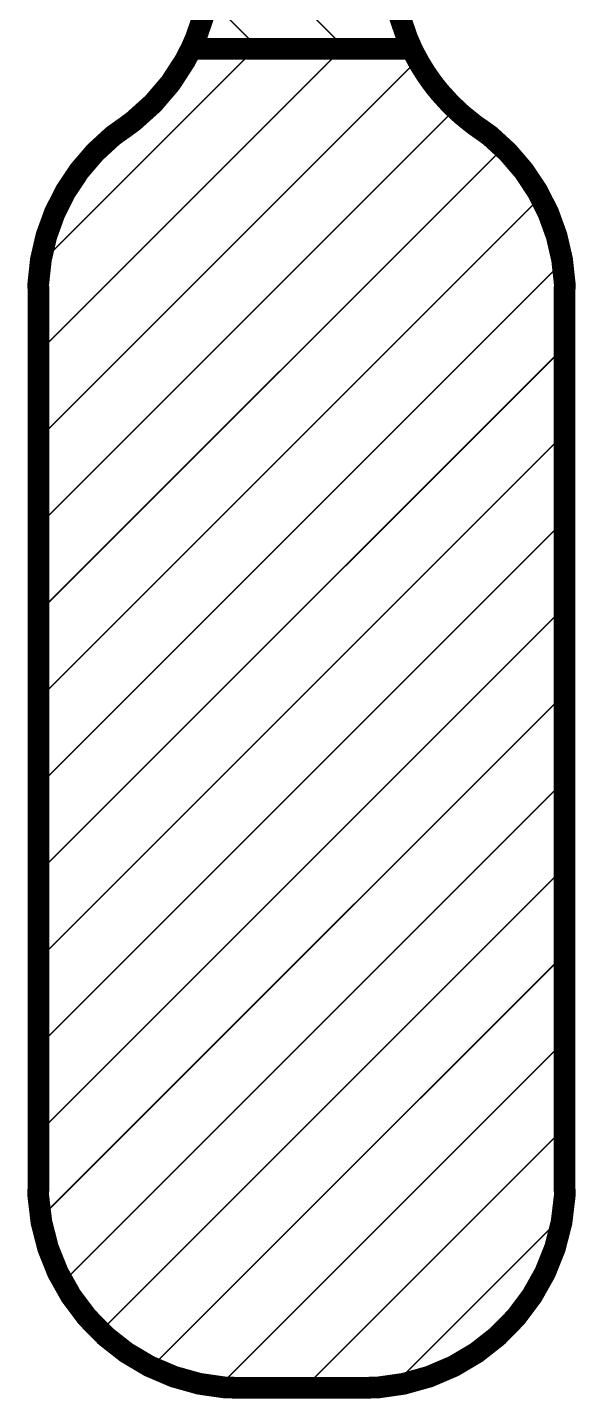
# Model space of a CAD drawing. Header units: inches. Extents: x -4.2 to 12.6, y -6.1 to 3.
# Drawn here: x 10.633 to 11.012, y -3.154 to -2.206 of the extents above; entities that cross this region are included whole.
import ezdxf

# ---------------------------------------------------------------- set-up
doc = ezdxf.new("R2010")
doc.units = ezdxf.units.IN
doc.header["$MEASUREMENT"] = 0
doc.layers.add('Dimension', color=6, linetype='Continuous')

msp = doc.modelspace()

# ---------------------------------------------------------------- linework, layer by layer
at = {"layer": 'Dimension'}
for points in [[(10.7597879, -2.1272666, 0.001, 0.001, 0), (10.8537182, -2.2211969, 0.001, 0.001, 0)], [(10.7574087, -2.1848874, 0.001, 0.001, 0), (10.7937051, -2.2211838, 0.001, 0.001, 0)], [(10.7494849, -2.2132842, 0.015, 0.015, 0), (10.7546531, -2.1981963, 0.015, 0.015, 0)], [(10.8904983, -2.1982481, 0.015, 0.015, 0), (10.8956809, -2.2133556, 0.015, 0.015, 0)], [(10.7462661, -2.2205836, 0.015, 0.015, 0), (10.7494849, -2.2132842, 0.015, 0.015, 0)], [(10.8956809, -2.2133556, 0.015, 0.015, 0), (10.8989086, -2.2206636, 0.015, 0.015, 0)], [(10.7420422, -2.2287653, 0.015, 0.015, 0), (10.7462662, -2.2205836, 0.015, 0.015, 0)], [(10.7462661, -2.2205836, 0.015, 0.015, 0), (10.7462662, -2.2205835, 0.015, 0.015, 0)], [(10.7462662, -2.2205835, 0.015, 0.015, 0), (10.8989086, -2.2206636, 0.015, 0.015, 0)], [(10.7462662, -2.2205836, 0.015, 0.015, 0), (10.8989087, -2.2206635, 0.015, 0.015, 0)], [(10.8989086, -2.2206636, 0.015, 0.015, 0), (10.8989087, -2.2206635, 0.015, 0.015, 0)], [(10.8989086, -2.2206636, 0.015, 0.015, 0), (10.9006009, -2.2240962, 0.015, 0.015, 0)], [(10.9006009, -2.2240962, 0.015, 0.015, 0), (10.904263, -2.2308165, 0.015, 0.015, 0)], [(10.6406502, -2.4904348, 0.001, 0.001, 0), (10.903124, -2.227961, 0.001, 0.001, 0)], [(10.6406506, -2.4304344, 0.001, 0.001, 0), (10.8510199, -2.2200651, 0.001, 0.001, 0)], [(10.6419799, -2.3691051, 0.001, 0.001, 0), (10.7910329, -2.2200521, 0.001, 0.001, 0)], [(10.7320318, -2.2442106, 0.015, 0.015, 0), (10.7420422, -2.2287653, 0.015, 0.015, 0)], [(10.904263, -2.2308165, 0.015, 0.015, 0), (10.9082862, -2.2373271, 0.015, 0.015, 0)], [(10.7200854, -2.2582123, 0.015, 0.015, 0), (10.7320318, -2.2442106, 0.015, 0.015, 0)], [(10.9082862, -2.2373271, 0.015, 0.015, 0), (10.9126584, -2.2436086, 0.015, 0.015, 0)], [(10.9126584, -2.2436086, 0.015, 0.015, 0), (10.9149715, -2.2466576, 0.015, 0.015, 0)], [(10.9149715, -2.2466576, 0.015, 0.015, 0), (10.918356, -2.2508277, 0.015, 0.015, 0)], [(10.918356, -2.2508277, 0.015, 0.015, 0), (10.9255914, -2.2587642, 0.015, 0.015, 0)], [(10.7064087, -2.2705295, 0.015, 0.015, 0), (10.7200854, -2.2582123, 0.015, 0.015, 0)], [(10.9255914, -2.2587642, 0.015, 0.015, 0), (10.9334126, -2.266124, 0.015, 0.015, 0)], [(10.6406497, -2.5504353, 0.001, 0.001, 0), (10.9294527, -2.2616323, 0.001, 0.001, 0)], [(10.698994, -2.2759889, 0.015, 0.015, 0), (10.7064087, -2.2705295, 0.015, 0.015, 0)], [(10.9334126, -2.266124, 0.015, 0.015, 0), (10.941774, -2.272864, 0.015, 0.015, 0)], [(10.941774, -2.272864, 0.015, 0.015, 0), (10.9461421, -2.275989, 0.015, 0.015, 0)], [(10.6797509, -2.2922351, 0.015, 0.015, 0), (10.6921286, -2.2808462, 0.015, 0.015, 0)], [(10.6921286, -2.2808462, 0.015, 0.015, 0), (10.6989535, -2.2759319, 0.015, 0.015, 0)], [(10.6989535, -2.2759319, 0.015, 0.015, 0), (10.698994, -2.2759888, 0.015, 0.015, 0)], [(10.698994, -2.2759889, 0.015, 0.015, 0), (10.698994, -2.2759888, 0.015, 0.015, 0)], [(10.9461421, -2.275989, 0.015, 0.015, 0), (10.9461835, -2.2759327, 0.015, 0.015, 0)], [(10.9461834, -2.2759328, 0.015, 0.015, 0), (10.9461835, -2.2759327, 0.015, 0.015, 0)], [(10.9461834, -2.2759328, 0.015, 0.015, 0), (10.9530076, -2.2808465, 0.015, 0.015, 0)], [(10.9530076, -2.2808465, 0.015, 0.015, 0), (10.9653843, -2.2922342, 0.015, 0.015, 0)], [(10.6688224, -2.3050212, 0.015, 0.015, 0), (10.6797509, -2.2922351, 0.015, 0.015, 0)], [(10.9653843, -2.2922342, 0.015, 0.015, 0), (10.976312, -2.3050187, 0.015, 0.015, 0)], [(10.6406493, -2.6104357, 0.001, 0.001, 0), (10.9623802, -2.2887048, 0.001, 0.001, 0)], [(10.6594997, -2.3190213, 0.015, 0.015, 0), (10.6688224, -2.3050212, 0.015, 0.015, 0)], [(10.976312, -2.3050187, 0.015, 0.015, 0), (10.9856342, -2.3190172, 0.015, 0.015, 0)], [(10.6519164, -2.334035, 0.015, 0.015, 0), (10.6594997, -2.3190213, 0.015, 0.015, 0)], [(10.9856342, -2.3190172, 0.015, 0.015, 0), (10.9932174, -2.3340291, 0.015, 0.015, 0)], [(10.6406488, -2.6704362, 0.001, 0.001, 0), (10.9880503, -2.3230347, 0.001, 0.001, 0)], [(10.6461812, -2.3498471, 0.015, 0.015, 0), (10.6519164, -2.334035, 0.015, 0.015, 0)], [(10.9932174, -2.3340291, 0.015, 0.015, 0), (10.9989529, -2.3498394, 0.015, 0.015, 0)], [(10.6423761, -2.3662312, 0.015, 0.015, 0), (10.6461812, -2.3498471, 0.015, 0.015, 0)], [(10.9989529, -2.3498394, 0.015, 0.015, 0), (11.0027586, -2.3662216, 0.015, 0.015, 0)], [(10.6405557, -2.3829525, 0.015, 0.015, 0), (10.6423761, -2.3662312, 0.015, 0.015, 0)], [(11.0027586, -2.3662216, 0.015, 0.015, 0), (11.0045801, -2.3829412, 0.015, 0.015, 0)], [(10.6406484, -2.7304366, 0.001, 0.001, 0), (11.0030406, -2.3680444, 0.001, 0.001, 0)], [(10.6405557, -2.3829525, 0.015, 0.015, 0), (10.6406509, -2.391362, 0.015, 0.015, 0)], [(11.0044856, -2.3913499, 0.015, 0.015, 0), (11.0045801, -2.3829412, 0.015, 0.015, 0)], [(10.6406463, -3.0046251, 0.015, 0.015, 0), (10.6406509, -2.3913619, 0.015, 0.015, 0)], [(10.6406509, -2.391362, 0.015, 0.015, 0), (10.6406509, -2.3913619, 0.015, 0.015, 0)], [(11.0044856, -2.3913499, 0.015, 0.015, 0), (11.0044858, -3.0046271, 0.015, 0.015, 0)], [(10.6406479, -2.7904371, 0.001, 0.001, 0), (11.0044856, -2.4265994, 0.001, 0.001, 0)], [(10.6406475, -2.8504375, 0.001, 0.001, 0), (11.0044856, -2.4865994, 0.001, 0.001, 0)], [(10.640647, -2.910438, 0.001, 0.001, 0), (11.0044857, -2.5465993, 0.001, 0.001, 0)], [(10.6406466, -2.9704384, 0.001, 0.001, 0), (11.0044857, -2.6065993, 0.001, 0.001, 0)], [(10.6422555, -3.0288295, 0.001, 0.001, 0), (11.0044857, -2.6665993, 0.001, 0.001, 0)], [(10.6574593, -3.0736257, 0.001, 0.001, 0), (11.0044857, -2.7265993, 0.001, 0.001, 0)], [(10.6832956, -3.1077894, 0.001, 0.001, 0), (11.0044857, -2.7865993, 0.001, 0.001, 0)], [(10.7183071, -3.1327779, 0.001, 0.001, 0), (11.0044857, -2.8465993, 0.001, 0.001, 0)], [(10.7647083, -3.1463767, 0.001, 0.001, 0), (11.0044858, -2.9065992, 0.001, 0.001, 0)], [(10.8240479, -3.1470371, 0.001, 0.001, 0), (11.0044858, -2.9665992, 0.001, 0.001, 0)], [(10.6405429, -3.0138205, 0.015, 0.015, 0), (10.6406463, -3.0046251, 0.015, 0.015, 0)], [(11.0044858, -3.0046272, 0.015, 0.015, 0), (11.0044858, -3.0046271, 0.015, 0.015, 0)], [(11.0044858, -3.0046272, 0.015, 0.015, 0), (11.0045891, -3.0138225, 0.015, 0.015, 0)], [(10.6405429, -3.0138205, 0.015, 0.015, 0), (10.6427384, -3.0320807, 0.015, 0.015, 0)], [(11.0023936, -3.0320826, 0.015, 0.015, 0), (11.0045891, -3.0138225, 0.015, 0.015, 0)], [(10.6427384, -3.0320807, 0.015, 0.015, 0), (10.6472985, -3.0498982, 0.015, 0.015, 0)], [(10.9978334, -3.0498999, 0.015, 0.015, 0), (11.0023936, -3.0320826, 0.015, 0.015, 0)], [(10.8854236, -3.1456614, 0.001, 0.001, 0), (11.0029617, -3.0281233, 0.001, 0.001, 0)], [(10.6472985, -3.0498982, 0.015, 0.015, 0), (10.6541452, -3.066968, 0.015, 0.015, 0)], [(10.9909866, -3.0669695, 0.015, 0.015, 0), (10.9978334, -3.0498999, 0.015, 0.015, 0)], [(10.6541452, -3.066968, 0.015, 0.015, 0), (10.6631614, -3.0829982, 0.015, 0.015, 0)], [(10.9819704, -3.0829995, 0.015, 0.015, 0), (10.9909866, -3.0669695, 0.015, 0.015, 0)], [(10.6631614, -3.0829982, 0.015, 0.015, 0), (10.6741929, -3.0977143, 0.015, 0.015, 0)], [(10.9709389, -3.0977155, 0.015, 0.015, 0), (10.9819704, -3.0829995, 0.015, 0.015, 0)], [(10.6741929, -3.0977143, 0.015, 0.015, 0), (10.6870508, -3.1108646, 0.015, 0.015, 0)], [(10.958081, -3.1108656, 0.015, 0.015, 0), (10.9709389, -3.0977155, 0.015, 0.015, 0)], [(10.6870508, -3.1108646, 0.015, 0.015, 0), (10.7015151, -3.1222241, 0.015, 0.015, 0)], [(10.9436166, -3.122225, 0.015, 0.015, 0), (10.958081, -3.1108656, 0.015, 0.015, 0)], [(10.7015151, -3.1222241, 0.015, 0.015, 0), (10.7173385, -3.1315985, 0.015, 0.015, 0)], [(10.9277933, -3.1315992, 0.015, 0.015, 0), (10.9436166, -3.122225, 0.015, 0.015, 0)], [(10.7173385, -3.1315985, 0.015, 0.015, 0), (10.73425, -3.1388274, 0.015, 0.015, 0)], [(10.9108818, -3.1388278, 0.015, 0.015, 0), (10.9277933, -3.1315992, 0.015, 0.015, 0)], [(10.73425, -3.1388274, 0.015, 0.015, 0), (10.7519604, -3.143787, 0.015, 0.015, 0)], [(10.7519604, -3.143787, 0.015, 0.015, 0), (10.7701667, -3.1463924, 0.015, 0.015, 0)], [(10.8749654, -3.1463926, 0.015, 0.015, 0), (10.8931715, -3.1437873, 0.015, 0.015, 0)], [(10.8931715, -3.1437873, 0.015, 0.015, 0), (10.9108818, -3.1388278, 0.015, 0.015, 0)], [(10.7701667, -3.1463924, 0.015, 0.015, 0), (10.779362, -3.1464959, 0.015, 0.015, 0)], [(10.779362, -3.1464959, 0.015, 0.015, 0), (10.7793621, -3.1464959, 0.015, 0.015, 0)], [(10.7793621, -3.1464959, 0.015, 0.015, 0), (10.8657701, -3.1464959, 0.015, 0.015, 0)], [(10.8657701, -3.1464959, 0.015, 0.015, 0), (10.8749654, -3.1463926, 0.015, 0.015, 0)]]:
    msp.add_lwpolyline(points, format="xyseb", dxfattribs=at)
for points in [[(10.7457349, -2.2132842, 0.0075, 0.0075, 1), (10.7532349, -2.2132842, 0.0075, 0.0075, 1)], [(10.7457349, -2.2132842, 0.0075, 0.0075, 1), (10.7532349, -2.2132842, 0.0075, 0.0075, 1)], [(10.8919309, -2.2133556, 0.0075, 0.0075, 1), (10.8994309, -2.2133556, 0.0075, 0.0075, 1)], [(10.8919309, -2.2133556, 0.0075, 0.0075, 1), (10.8994309, -2.2133556, 0.0075, 0.0075, 1)], [(10.7425161, -2.2205836, 0.0075, 0.0075, 1), (10.7500161, -2.2205836, 0.0075, 0.0075, 1)], [(10.7425161, -2.2205836, 0.0075, 0.0075, 1), (10.7500161, -2.2205836, 0.0075, 0.0075, 1)], [(10.7425162, -2.2205835, 0.0075, 0.0075, 1), (10.7500162, -2.2205835, 0.0075, 0.0075, 1)], [(10.7425162, -2.2205835, 0.0075, 0.0075, 1), (10.7500162, -2.2205835, 0.0075, 0.0075, 1)], [(10.7425162, -2.2205836, 0.0075, 0.0075, 1), (10.7500162, -2.2205836, 0.0075, 0.0075, 1)], [(10.7425162, -2.2205836, 0.0075, 0.0075, 1), (10.7500162, -2.2205836, 0.0075, 0.0075, 1)], [(10.8951586, -2.2206636, 0.0075, 0.0075, 1), (10.9026586, -2.2206636, 0.0075, 0.0075, 1)], [(10.8951586, -2.2206636, 0.0075, 0.0075, 1), (10.9026586, -2.2206636, 0.0075, 0.0075, 1)], [(10.8951586, -2.2206636, 0.0075, 0.0075, 1), (10.9026586, -2.2206636, 0.0075, 0.0075, 1)], [(10.8951586, -2.2206636, 0.0075, 0.0075, 1), (10.9026586, -2.2206636, 0.0075, 0.0075, 1)], [(10.8951587, -2.2206635, 0.0075, 0.0075, 1), (10.9026587, -2.2206635, 0.0075, 0.0075, 1)], [(10.8951587, -2.2206635, 0.0075, 0.0075, 1), (10.9026587, -2.2206635, 0.0075, 0.0075, 1)], [(10.8968509, -2.2240962, 0.0075, 0.0075, 1), (10.9043509, -2.2240962, 0.0075, 0.0075, 1)], [(10.8968509, -2.2240962, 0.0075, 0.0075, 1), (10.9043509, -2.2240962, 0.0075, 0.0075, 1)], [(10.7382922, -2.2287653, 0.0075, 0.0075, 1), (10.7457922, -2.2287653, 0.0075, 0.0075, 1)], [(10.7382922, -2.2287653, 0.0075, 0.0075, 1), (10.7457922, -2.2287653, 0.0075, 0.0075, 1)], [(10.7907829, -2.2200521, 0.0005, 0.0005, 1), (10.7912829, -2.2200521, 0.0005, 0.0005, 1)], [(10.7934551, -2.2211838, 0.0005, 0.0005, 1), (10.7939551, -2.2211838, 0.0005, 0.0005, 1)], [(10.8507699, -2.2200651, 0.0005, 0.0005, 1), (10.8512699, -2.2200651, 0.0005, 0.0005, 1)], [(10.8534682, -2.2211969, 0.0005, 0.0005, 1), (10.8539682, -2.2211969, 0.0005, 0.0005, 1)], [(10.900513, -2.2308165, 0.0075, 0.0075, 1), (10.908013, -2.2308165, 0.0075, 0.0075, 1)], [(10.900513, -2.2308165, 0.0075, 0.0075, 1), (10.908013, -2.2308165, 0.0075, 0.0075, 1)], [(10.902874, -2.227961, 0.0005, 0.0005, 1), (10.903374, -2.227961, 0.0005, 0.0005, 1)], [(10.7282818, -2.2442106, 0.0075, 0.0075, 1), (10.7357818, -2.2442106, 0.0075, 0.0075, 1)], [(10.7282818, -2.2442106, 0.0075, 0.0075, 1), (10.7357818, -2.2442106, 0.0075, 0.0075, 1)], [(10.9045362, -2.2373271, 0.0075, 0.0075, 1), (10.9120362, -2.2373271, 0.0075, 0.0075, 1)], [(10.9045362, -2.2373271, 0.0075, 0.0075, 1), (10.9120362, -2.2373271, 0.0075, 0.0075, 1)], [(10.9089084, -2.2436086, 0.0075, 0.0075, 1), (10.9164084, -2.2436086, 0.0075, 0.0075, 1)], [(10.9089084, -2.2436086, 0.0075, 0.0075, 1), (10.9164084, -2.2436086, 0.0075, 0.0075, 1)], [(10.9112215, -2.2466576, 0.0075, 0.0075, 1), (10.9187215, -2.2466576, 0.0075, 0.0075, 1)], [(10.9112215, -2.2466576, 0.0075, 0.0075, 1), (10.9187215, -2.2466576, 0.0075, 0.0075, 1)], [(10.914606, -2.2508277, 0.0075, 0.0075, 1), (10.922106, -2.2508277, 0.0075, 0.0075, 1)], [(10.914606, -2.2508277, 0.0075, 0.0075, 1), (10.922106, -2.2508277, 0.0075, 0.0075, 1)], [(10.7163354, -2.2582123, 0.0075, 0.0075, 1), (10.7238354, -2.2582123, 0.0075, 0.0075, 1)], [(10.7163354, -2.2582123, 0.0075, 0.0075, 1), (10.7238354, -2.2582123, 0.0075, 0.0075, 1)], [(10.9218414, -2.2587642, 0.0075, 0.0075, 1), (10.9293414, -2.2587642, 0.0075, 0.0075, 1)], [(10.9218414, -2.2587642, 0.0075, 0.0075, 1), (10.9293414, -2.2587642, 0.0075, 0.0075, 1)], [(10.7026587, -2.2705295, 0.0075, 0.0075, 1), (10.7101587, -2.2705295, 0.0075, 0.0075, 1)], [(10.7026587, -2.2705295, 0.0075, 0.0075, 1), (10.7101587, -2.2705295, 0.0075, 0.0075, 1)], [(10.9296626, -2.266124, 0.0075, 0.0075, 1), (10.9371626, -2.266124, 0.0075, 0.0075, 1)], [(10.9296626, -2.266124, 0.0075, 0.0075, 1), (10.9371626, -2.266124, 0.0075, 0.0075, 1)], [(10.9292027, -2.2616323, 0.0005, 0.0005, 1), (10.9297027, -2.2616323, 0.0005, 0.0005, 1)], [(10.938024, -2.272864, 0.0075, 0.0075, 1), (10.945524, -2.272864, 0.0075, 0.0075, 1)], [(10.938024, -2.272864, 0.0075, 0.0075, 1), (10.945524, -2.272864, 0.0075, 0.0075, 1)], [(10.6883786, -2.2808462, 0.0075, 0.0075, 1), (10.6958786, -2.2808462, 0.0075, 0.0075, 1)], [(10.6883786, -2.2808462, 0.0075, 0.0075, 1), (10.6958786, -2.2808462, 0.0075, 0.0075, 1)], [(10.6952035, -2.2759319, 0.0075, 0.0075, 1), (10.7027035, -2.2759319, 0.0075, 0.0075, 1)], [(10.6952035, -2.2759319, 0.0075, 0.0075, 1), (10.7027035, -2.2759319, 0.0075, 0.0075, 1)], [(10.695244, -2.2759888, 0.0075, 0.0075, 1), (10.702744, -2.2759888, 0.0075, 0.0075, 1)], [(10.695244, -2.2759888, 0.0075, 0.0075, 1), (10.702744, -2.2759888, 0.0075, 0.0075, 1)], [(10.695244, -2.2759889, 0.0075, 0.0075, 1), (10.702744, -2.2759889, 0.0075, 0.0075, 1)], [(10.695244, -2.2759889, 0.0075, 0.0075, 1), (10.702744, -2.2759889, 0.0075, 0.0075, 1)], [(10.9423921, -2.275989, 0.0075, 0.0075, 1), (10.9498921, -2.275989, 0.0075, 0.0075, 1)], [(10.9423921, -2.275989, 0.0075, 0.0075, 1), (10.9498921, -2.275989, 0.0075, 0.0075, 1)], [(10.9424334, -2.2759328, 0.0075, 0.0075, 1), (10.9499334, -2.2759328, 0.0075, 0.0075, 1)], [(10.9424334, -2.2759328, 0.0075, 0.0075, 1), (10.9499334, -2.2759328, 0.0075, 0.0075, 1)], [(10.9424335, -2.2759327, 0.0075, 0.0075, 1), (10.9499335, -2.2759327, 0.0075, 0.0075, 1)], [(10.9424335, -2.2759327, 0.0075, 0.0075, 1), (10.9499335, -2.2759327, 0.0075, 0.0075, 1)], [(10.9492576, -2.2808465, 0.0075, 0.0075, 1), (10.9567576, -2.2808465, 0.0075, 0.0075, 1)], [(10.9492576, -2.2808465, 0.0075, 0.0075, 1), (10.9567576, -2.2808465, 0.0075, 0.0075, 1)], [(10.6760009, -2.2922351, 0.0075, 0.0075, 1), (10.6835009, -2.2922351, 0.0075, 0.0075, 1)], [(10.6760009, -2.2922351, 0.0075, 0.0075, 1), (10.6835009, -2.2922351, 0.0075, 0.0075, 1)], [(10.9616343, -2.2922342, 0.0075, 0.0075, 1), (10.9691343, -2.2922342, 0.0075, 0.0075, 1)], [(10.9616343, -2.2922342, 0.0075, 0.0075, 1), (10.9691343, -2.2922342, 0.0075, 0.0075, 1)], [(10.9621302, -2.2887048, 0.0005, 0.0005, 1), (10.9626302, -2.2887048, 0.0005, 0.0005, 1)], [(10.6650724, -2.3050212, 0.0075, 0.0075, 1), (10.6725724, -2.3050212, 0.0075, 0.0075, 1)], [(10.6650724, -2.3050212, 0.0075, 0.0075, 1), (10.6725724, -2.3050212, 0.0075, 0.0075, 1)], [(10.972562, -2.3050187, 0.0075, 0.0075, 1), (10.980062, -2.3050187, 0.0075, 0.0075, 1)], [(10.972562, -2.3050187, 0.0075, 0.0075, 1), (10.980062, -2.3050187, 0.0075, 0.0075, 1)], [(10.6557497, -2.3190213, 0.0075, 0.0075, 1), (10.6632497, -2.3190213, 0.0075, 0.0075, 1)], [(10.6557497, -2.3190213, 0.0075, 0.0075, 1), (10.6632497, -2.3190213, 0.0075, 0.0075, 1)], [(10.9818842, -2.3190172, 0.0075, 0.0075, 1), (10.9893842, -2.3190172, 0.0075, 0.0075, 1)], [(10.9818842, -2.3190172, 0.0075, 0.0075, 1), (10.9893842, -2.3190172, 0.0075, 0.0075, 1)], [(10.9878003, -2.3230347, 0.0005, 0.0005, 1), (10.9883003, -2.3230347, 0.0005, 0.0005, 1)], [(10.6481664, -2.334035, 0.0075, 0.0075, 1), (10.6556664, -2.334035, 0.0075, 0.0075, 1)], [(10.6481664, -2.334035, 0.0075, 0.0075, 1), (10.6556664, -2.334035, 0.0075, 0.0075, 1)], [(10.9894674, -2.3340291, 0.0075, 0.0075, 1), (10.9969674, -2.3340291, 0.0075, 0.0075, 1)], [(10.9894674, -2.3340291, 0.0075, 0.0075, 1), (10.9969674, -2.3340291, 0.0075, 0.0075, 1)], [(10.6424312, -2.3498471, 0.0075, 0.0075, 1), (10.6499312, -2.3498471, 0.0075, 0.0075, 1)], [(10.6424312, -2.3498471, 0.0075, 0.0075, 1), (10.6499312, -2.3498471, 0.0075, 0.0075, 1)], [(10.9952029, -2.3498394, 0.0075, 0.0075, 1), (11.0027029, -2.3498394, 0.0075, 0.0075, 1)], [(10.9952029, -2.3498394, 0.0075, 0.0075, 1), (11.0027029, -2.3498394, 0.0075, 0.0075, 1)], [(10.6386261, -2.3662312, 0.0075, 0.0075, 1), (10.6461261, -2.3662312, 0.0075, 0.0075, 1)], [(10.6386261, -2.3662312, 0.0075, 0.0075, 1), (10.6461261, -2.3662312, 0.0075, 0.0075, 1)], [(10.9990086, -2.3662216, 0.0075, 0.0075, 1), (11.0065086, -2.3662216, 0.0075, 0.0075, 1)], [(10.9990086, -2.3662216, 0.0075, 0.0075, 1), (11.0065086, -2.3662216, 0.0075, 0.0075, 1)], [(10.6417299, -2.3691051, 0.0005, 0.0005, 1), (10.6422299, -2.3691051, 0.0005, 0.0005, 1)], [(11.0027906, -2.3680444, 0.0005, 0.0005, 1), (11.0032906, -2.3680444, 0.0005, 0.0005, 1)], [(10.6368057, -2.3829525, 0.0075, 0.0075, 1), (10.6443057, -2.3829525, 0.0075, 0.0075, 1)], [(10.6368057, -2.3829525, 0.0075, 0.0075, 1), (10.6443057, -2.3829525, 0.0075, 0.0075, 1)], [(11.0008301, -2.3829412, 0.0075, 0.0075, 1), (11.0083301, -2.3829412, 0.0075, 0.0075, 1)], [(11.0008301, -2.3829412, 0.0075, 0.0075, 1), (11.0083301, -2.3829412, 0.0075, 0.0075, 1)], [(10.6369009, -2.3913619, 0.0075, 0.0075, 1), (10.6444009, -2.3913619, 0.0075, 0.0075, 1)], [(10.6369009, -2.3913619, 0.0075, 0.0075, 1), (10.6444009, -2.3913619, 0.0075, 0.0075, 1)], [(10.6369009, -2.391362, 0.0075, 0.0075, 1), (10.6444009, -2.391362, 0.0075, 0.0075, 1)], [(10.6369009, -2.391362, 0.0075, 0.0075, 1), (10.6444009, -2.391362, 0.0075, 0.0075, 1)], [(11.0007356, -2.3913499, 0.0075, 0.0075, 1), (11.0082356, -2.3913499, 0.0075, 0.0075, 1)], [(11.0007356, -2.3913499, 0.0075, 0.0075, 1), (11.0082356, -2.3913499, 0.0075, 0.0075, 1)], [(11.0042356, -2.4265994, 0.0005, 0.0005, 1), (11.0047356, -2.4265994, 0.0005, 0.0005, 1)], [(10.6404006, -2.4304344, 0.0005, 0.0005, 1), (10.6409006, -2.4304344, 0.0005, 0.0005, 1)], [(10.6404002, -2.4904348, 0.0005, 0.0005, 1), (10.6409002, -2.4904348, 0.0005, 0.0005, 1)], [(11.0042356, -2.4865994, 0.0005, 0.0005, 1), (11.0047356, -2.4865994, 0.0005, 0.0005, 1)], [(10.6403997, -2.5504353, 0.0005, 0.0005, 1), (10.6408997, -2.5504353, 0.0005, 0.0005, 1)], [(11.0042357, -2.5465993, 0.0005, 0.0005, 1), (11.0047357, -2.5465993, 0.0005, 0.0005, 1)], [(11.0042357, -2.6065993, 0.0005, 0.0005, 1), (11.0047357, -2.6065993, 0.0005, 0.0005, 1)], [(10.6403993, -2.6104357, 0.0005, 0.0005, 1), (10.6408993, -2.6104357, 0.0005, 0.0005, 1)], [(10.6403988, -2.6704362, 0.0005, 0.0005, 1), (10.6408988, -2.6704362, 0.0005, 0.0005, 1)], [(11.0042357, -2.6665993, 0.0005, 0.0005, 1), (11.0047357, -2.6665993, 0.0005, 0.0005, 1)], [(10.6403984, -2.7304366, 0.0005, 0.0005, 1), (10.6408984, -2.7304366, 0.0005, 0.0005, 1)], [(11.0042357, -2.7265993, 0.0005, 0.0005, 1), (11.0047357, -2.7265993, 0.0005, 0.0005, 1)], [(11.0042357, -2.7865993, 0.0005, 0.0005, 1), (11.0047357, -2.7865993, 0.0005, 0.0005, 1)], [(10.6403979, -2.7904371, 0.0005, 0.0005, 1), (10.6408979, -2.7904371, 0.0005, 0.0005, 1)], [(10.6403975, -2.8504375, 0.0005, 0.0005, 1), (10.6408975, -2.8504375, 0.0005, 0.0005, 1)], [(11.0042357, -2.8465993, 0.0005, 0.0005, 1), (11.0047357, -2.8465993, 0.0005, 0.0005, 1)], [(10.640397, -2.910438, 0.0005, 0.0005, 1), (10.640897, -2.910438, 0.0005, 0.0005, 1)], [(11.0042358, -2.9065992, 0.0005, 0.0005, 1), (11.0047358, -2.9065992, 0.0005, 0.0005, 1)], [(11.0042358, -2.9665992, 0.0005, 0.0005, 1), (11.0047358, -2.9665992, 0.0005, 0.0005, 1)], [(10.6403966, -2.9704384, 0.0005, 0.0005, 1), (10.6408966, -2.9704384, 0.0005, 0.0005, 1)], [(10.6368963, -3.0046251, 0.0075, 0.0075, 1), (10.6443963, -3.0046251, 0.0075, 0.0075, 1)], [(10.6368963, -3.0046251, 0.0075, 0.0075, 1), (10.6443963, -3.0046251, 0.0075, 0.0075, 1)], [(11.0007358, -3.0046271, 0.0075, 0.0075, 1), (11.0082358, -3.0046271, 0.0075, 0.0075, 1)], [(11.0007358, -3.0046271, 0.0075, 0.0075, 1), (11.0082358, -3.0046271, 0.0075, 0.0075, 1)], [(11.0007358, -3.0046272, 0.0075, 0.0075, 1), (11.0082358, -3.0046272, 0.0075, 0.0075, 1)], [(11.0007358, -3.0046272, 0.0075, 0.0075, 1), (11.0082358, -3.0046272, 0.0075, 0.0075, 1)], [(10.6367929, -3.0138205, 0.0075, 0.0075, 1), (10.6442929, -3.0138205, 0.0075, 0.0075, 1)], [(10.6367929, -3.0138205, 0.0075, 0.0075, 1), (10.6442929, -3.0138205, 0.0075, 0.0075, 1)], [(11.0008391, -3.0138225, 0.0075, 0.0075, 1), (11.0083391, -3.0138225, 0.0075, 0.0075, 1)], [(11.0008391, -3.0138225, 0.0075, 0.0075, 1), (11.0083391, -3.0138225, 0.0075, 0.0075, 1)], [(10.6389884, -3.0320807, 0.0075, 0.0075, 1), (10.6464884, -3.0320807, 0.0075, 0.0075, 1)], [(10.6389884, -3.0320807, 0.0075, 0.0075, 1), (10.6464884, -3.0320807, 0.0075, 0.0075, 1)], [(10.9986436, -3.0320826, 0.0075, 0.0075, 1), (11.0061436, -3.0320826, 0.0075, 0.0075, 1)], [(10.9986436, -3.0320826, 0.0075, 0.0075, 1), (11.0061436, -3.0320826, 0.0075, 0.0075, 1)], [(10.6420055, -3.0288295, 0.0005, 0.0005, 1), (10.6425055, -3.0288295, 0.0005, 0.0005, 1)], [(11.0027117, -3.0281233, 0.0005, 0.0005, 1), (11.0032117, -3.0281233, 0.0005, 0.0005, 1)], [(10.6435485, -3.0498982, 0.0075, 0.0075, 1), (10.6510485, -3.0498982, 0.0075, 0.0075, 1)], [(10.6435485, -3.0498982, 0.0075, 0.0075, 1), (10.6510485, -3.0498982, 0.0075, 0.0075, 1)], [(10.9940834, -3.0498999, 0.0075, 0.0075, 1), (11.0015834, -3.0498999, 0.0075, 0.0075, 1)], [(10.9940834, -3.0498999, 0.0075, 0.0075, 1), (11.0015834, -3.0498999, 0.0075, 0.0075, 1)], [(10.6503952, -3.066968, 0.0075, 0.0075, 1), (10.6578952, -3.066968, 0.0075, 0.0075, 1)], [(10.6503952, -3.066968, 0.0075, 0.0075, 1), (10.6578952, -3.066968, 0.0075, 0.0075, 1)], [(10.9872366, -3.0669695, 0.0075, 0.0075, 1), (10.9947366, -3.0669695, 0.0075, 0.0075, 1)], [(10.9872366, -3.0669695, 0.0075, 0.0075, 1), (10.9947366, -3.0669695, 0.0075, 0.0075, 1)], [(10.6594114, -3.0829982, 0.0075, 0.0075, 1), (10.6669114, -3.0829982, 0.0075, 0.0075, 1)], [(10.6594114, -3.0829982, 0.0075, 0.0075, 1), (10.6669114, -3.0829982, 0.0075, 0.0075, 1)], [(10.6572093, -3.0736257, 0.0005, 0.0005, 1), (10.6577093, -3.0736257, 0.0005, 0.0005, 1)], [(10.9782204, -3.0829995, 0.0075, 0.0075, 1), (10.9857204, -3.0829995, 0.0075, 0.0075, 1)], [(10.9782204, -3.0829995, 0.0075, 0.0075, 1), (10.9857204, -3.0829995, 0.0075, 0.0075, 1)], [(10.6704429, -3.0977143, 0.0075, 0.0075, 1), (10.6779429, -3.0977143, 0.0075, 0.0075, 1)], [(10.6704429, -3.0977143, 0.0075, 0.0075, 1), (10.6779429, -3.0977143, 0.0075, 0.0075, 1)], [(10.9671889, -3.0977155, 0.0075, 0.0075, 1), (10.9746889, -3.0977155, 0.0075, 0.0075, 1)], [(10.9671889, -3.0977155, 0.0075, 0.0075, 1), (10.9746889, -3.0977155, 0.0075, 0.0075, 1)], [(10.6833008, -3.1108646, 0.0075, 0.0075, 1), (10.6908008, -3.1108646, 0.0075, 0.0075, 1)], [(10.6833008, -3.1108646, 0.0075, 0.0075, 1), (10.6908008, -3.1108646, 0.0075, 0.0075, 1)], [(10.6830456, -3.1077894, 0.0005, 0.0005, 1), (10.6835456, -3.1077894, 0.0005, 0.0005, 1)], [(10.954331, -3.1108656, 0.0075, 0.0075, 1), (10.961831, -3.1108656, 0.0075, 0.0075, 1)], [(10.954331, -3.1108656, 0.0075, 0.0075, 1), (10.961831, -3.1108656, 0.0075, 0.0075, 1)], [(10.6977651, -3.1222241, 0.0075, 0.0075, 1), (10.7052651, -3.1222241, 0.0075, 0.0075, 1)], [(10.6977651, -3.1222241, 0.0075, 0.0075, 1), (10.7052651, -3.1222241, 0.0075, 0.0075, 1)], [(10.9398666, -3.122225, 0.0075, 0.0075, 1), (10.9473666, -3.122225, 0.0075, 0.0075, 1)], [(10.9398666, -3.122225, 0.0075, 0.0075, 1), (10.9473666, -3.122225, 0.0075, 0.0075, 1)], [(10.7135885, -3.1315985, 0.0075, 0.0075, 1), (10.7210885, -3.1315985, 0.0075, 0.0075, 1)], [(10.7135885, -3.1315985, 0.0075, 0.0075, 1), (10.7210885, -3.1315985, 0.0075, 0.0075, 1)], [(10.9240433, -3.1315992, 0.0075, 0.0075, 1), (10.9315433, -3.1315992, 0.0075, 0.0075, 1)], [(10.9240433, -3.1315992, 0.0075, 0.0075, 1), (10.9315433, -3.1315992, 0.0075, 0.0075, 1)], [(10.7180571, -3.1327779, 0.0005, 0.0005, 1), (10.7185571, -3.1327779, 0.0005, 0.0005, 1)], [(10.7305, -3.1388274, 0.0075, 0.0075, 1), (10.738, -3.1388274, 0.0075, 0.0075, 1)], [(10.7305, -3.1388274, 0.0075, 0.0075, 1), (10.738, -3.1388274, 0.0075, 0.0075, 1)], [(10.7482104, -3.143787, 0.0075, 0.0075, 1), (10.7557104, -3.143787, 0.0075, 0.0075, 1)], [(10.7482104, -3.143787, 0.0075, 0.0075, 1), (10.7557104, -3.143787, 0.0075, 0.0075, 1)], [(10.8894215, -3.1437873, 0.0075, 0.0075, 1), (10.8969215, -3.1437873, 0.0075, 0.0075, 1)], [(10.8894215, -3.1437873, 0.0075, 0.0075, 1), (10.8969215, -3.1437873, 0.0075, 0.0075, 1)], [(10.9071318, -3.1388278, 0.0075, 0.0075, 1), (10.9146318, -3.1388278, 0.0075, 0.0075, 1)], [(10.9071318, -3.1388278, 0.0075, 0.0075, 1), (10.9146318, -3.1388278, 0.0075, 0.0075, 1)], [(10.7664167, -3.1463924, 0.0075, 0.0075, 1), (10.7739167, -3.1463924, 0.0075, 0.0075, 1)], [(10.7664167, -3.1463924, 0.0075, 0.0075, 1), (10.7739167, -3.1463924, 0.0075, 0.0075, 1)], [(10.7644583, -3.1463767, 0.0005, 0.0005, 1), (10.7649583, -3.1463767, 0.0005, 0.0005, 1)], [(10.775612, -3.1464959, 0.0075, 0.0075, 1), (10.783112, -3.1464959, 0.0075, 0.0075, 1)], [(10.775612, -3.1464959, 0.0075, 0.0075, 1), (10.783112, -3.1464959, 0.0075, 0.0075, 1)], [(10.7756121, -3.1464959, 0.0075, 0.0075, 1), (10.7831121, -3.1464959, 0.0075, 0.0075, 1)], [(10.7756121, -3.1464959, 0.0075, 0.0075, 1), (10.7831121, -3.1464959, 0.0075, 0.0075, 1)], [(10.8237979, -3.1470371, 0.0005, 0.0005, 1), (10.8242979, -3.1470371, 0.0005, 0.0005, 1)], [(10.8620201, -3.1464959, 0.0075, 0.0075, 1), (10.8695201, -3.1464959, 0.0075, 0.0075, 1)], [(10.8620201, -3.1464959, 0.0075, 0.0075, 1), (10.8695201, -3.1464959, 0.0075, 0.0075, 1)], [(10.8712154, -3.1463926, 0.0075, 0.0075, 1), (10.8787154, -3.1463926, 0.0075, 0.0075, 1)], [(10.8712154, -3.1463926, 0.0075, 0.0075, 1), (10.8787154, -3.1463926, 0.0075, 0.0075, 1)], [(10.8851736, -3.1456614, 0.0005, 0.0005, 1), (10.8856736, -3.1456614, 0.0005, 0.0005, 1)]]:
    msp.add_lwpolyline(points, format="xyseb", close=True, dxfattribs=at)

doc.saveas('drawing.dxf')
